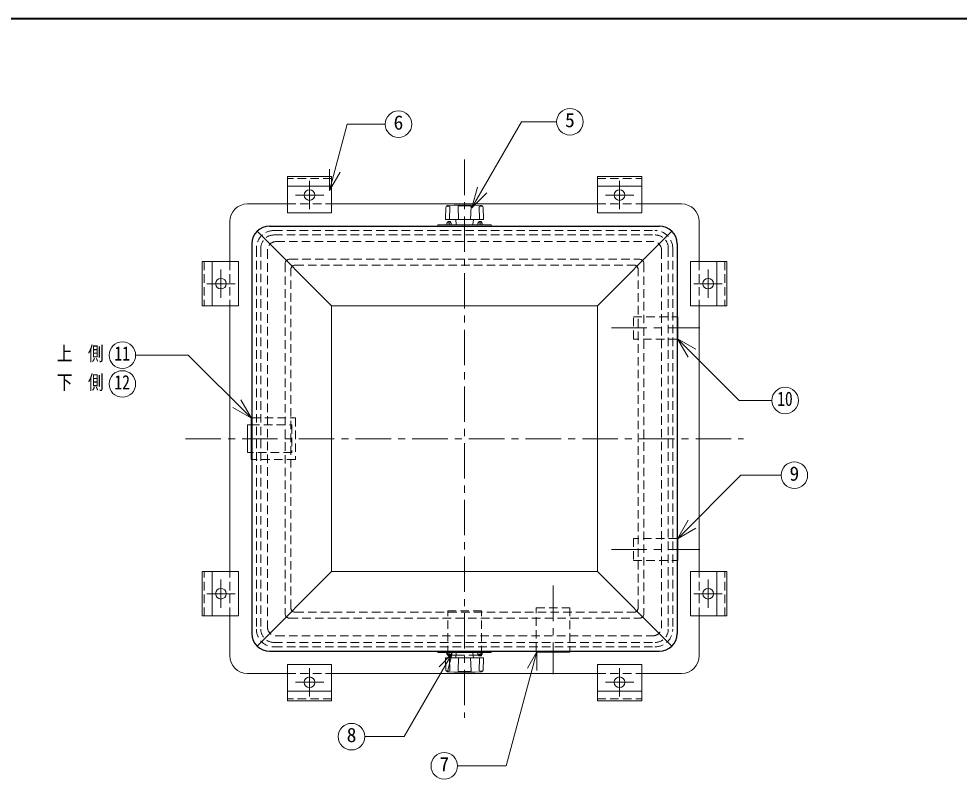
# Model space of a CAD drawing. Units: millimetres at full size, sheet at 1:8; details may follow other scales. Extents: x -1668 to 1572, y -1121 to 1127.
# Drawn here: x -551 to 511, y 268 to 1127 of the extents above; entities that cross this region are included whole.
import ezdxf
from ezdxf.enums import TextEntityAlignment as Align

# ---------------------------------------------------------------- set-up
doc = ezdxf.new("R2010")
doc.units = ezdxf.units.MM
doc.header["$LTSCALE"] = 8
doc.linetypes.add('CHAIN1', pattern=[8, 5, -1, 1, -1])
doc.linetypes.add('DASHED1', pattern=[1.8, 1.2, -0.6])
doc.layers.add('0-0_ﾚｲﾔ1', color=7, linetype='Continuous', lineweight=18)
doc.styles.add('ＭＳ ゴシック', font='')
doc.styles.get('ＭＳ ゴシック').set_extended_font_data('MS Gothic')

msp = doc.modelspace()

# ---------------------------------------------------------------- linework, layer by layer
at = {"layer": '0-0_ﾚｲﾔ1', "color": 1, "lineweight": 40}
msp.add_line((1572.491, 1126.669), (-1667.509, 1126.669), dxfattribs=at)
at = {"layer": '0-0_ﾚｲﾔ1'}
for p, q in [((-39.22, 913.352), (16.845, 1010.46)), ((16.845, 1010.46), (56.496, 1010.46)), ((-200.015, 932.91), (-179.973, 1007.707)), ((-179.973, 1007.707), (-137.099, 1007.707)), ((-200.015, 932.91), (-200.015, 956.91)), ((-200.015, 932.91), (-188.015, 953.694)), ((-247.509, 937.638), (-247.509, 907.669)), ((-197.509, 937.638), (-247.509, 937.638)), ((-197.509, 937.638), (-197.509, 907.669)), ((-39.22, 913.352), (-33.009, 936.534)), ((102.491, 937.638), (102.491, 907.669)), ((102.491, 937.638), (152.491, 937.638)), ((152.491, 937.638), (152.491, 907.669)), ((-39.22, 913.352), (-22.25, 930.323)), ((-68.972, 900.685), (-68.548, 913.833)), ((-59.272, 916.155), (-66.654, 915.766)), ((-64.443, 900.169), (-63.959, 914.716)), ((-58.745, 916.169), (-36.272, 916.169)), ((-54.363, 900.169), (-54.848, 914.716)), ((-40.654, 900.169), (-40.169, 914.716)), ((-35.745, 916.155), (-28.363, 915.766)), ((-30.574, 900.169), (-31.059, 914.716)), ((-26.046, 900.685), (-26.469, 913.833)), ((-197.509, 907.669), (-247.509, 907.669)), ((102.491, 907.669), (152.491, 907.669)), ((-17.509, 894.169), (-77.509, 894.169)), ((-77.509, 892.669), (-77.509, 894.169)), ((-68.472, 900.169), (-26.545, 900.169)), ((-67.509, 896.169), (-67.509, 894.169)), ((-62.509, 896.169), (-67.509, 896.169)), ((-66.509, 897.679), (-63.509, 897.679)), ((-66.509, 896.169), (-66.509, 897.679)), ((-65.009, 896.169), (-65.009, 894.169)), ((-63.509, 896.169), (-63.509, 897.679)), ((-62.509, 896.169), (-62.509, 894.169)), ((-57.047, 894.628), (-57.509, 900.169)), ((-37.97, 894.628), (-37.509, 900.169)), ((-32.509, 896.169), (-32.509, 894.169)), ((-32.509, 896.169), (-27.509, 896.169)), ((-31.509, 896.169), (-31.509, 897.679)), ((-28.509, 897.679), (-31.509, 897.679)), ((-30.009, 896.169), (-30.009, 894.169)), ((-28.509, 896.169), (-28.509, 897.679)), ((-27.509, 896.169), (-27.509, 894.169)), ((-17.509, 892.669), (-17.509, 894.169)), ((-332.477, 852.669), (-302.509, 852.669)), ((-302.509, 852.669), (-302.509, 802.669)), ((207.491, 852.669), (207.491, 802.669)), ((237.46, 852.669), (207.491, 852.669)), ((193.23, 790.169), (192.491, 790.169)), ((193.23, 765.169), (193.23, 790.169)), ((192.491, 765.169), (193.23, 765.169)), ((192.9, 765.548), (262.599, 695.849)), ((192.9, 765.548), (204.9, 744.764)), ((192.9, 765.548), (213.685, 753.548)), ((-359.39, 746.948), (-418.786, 746.948)), ((-288.183, 675.74), (-359.39, 746.948)), ((-288.183, 675.74), (-300.183, 696.525)), ((299.429, 695.849), (262.599, 695.849)), ((-288.183, 675.74), (-308.968, 687.74)), ((-288.418, 676.169), (-288.418, 629.169)), ((-287.509, 676.169), (-288.418, 676.169)), ((-288.418, 629.169), (-287.509, 629.169)), ((192.9, 539.79), (264.483, 611.373)), ((264.483, 611.373), (309.828, 611.373)), ((192.9, 539.79), (204.9, 560.575)), ((192.9, 539.79), (213.685, 551.79)), ((192.491, 540.169), (193.23, 540.169)), ((193.23, 540.169), (193.23, 515.169)), ((193.23, 515.169), (192.491, 515.169)), ((-302.509, 452.669), (-302.509, 502.669)), ((207.491, 452.669), (207.491, 502.669)), ((-332.477, 452.669), (-302.509, 452.669)), ((237.46, 452.669), (207.491, 452.669)), ((-61.48, 410.077), (-115.625, 316.295)), ((-77.509, 412.669), (-77.509, 411.169)), ((-17.509, 411.169), (-77.509, 411.169)), ((-61.48, 410.077), (-76.329, 395.227)), ((-68.972, 404.653), (-68.548, 391.505)), ((-68.472, 405.169), (-26.545, 405.169)), ((-67.509, 409.169), (-67.509, 411.169)), ((-62.509, 409.169), (-67.509, 409.169)), ((-61.48, 410.077), (-66.915, 389.792)), ((-66.509, 409.169), (-66.509, 407.659)), ((-66.509, 407.659), (-63.509, 407.659)), ((-65.009, 409.169), (-65.009, 411.169)), ((-64.443, 405.169), (-63.959, 390.622)), ((-63.509, 409.169), (-63.509, 407.659)), ((-62.509, 409.169), (-62.509, 411.169)), ((-57.047, 410.711), (-57.509, 405.169)), ((-54.363, 405.169), (-54.848, 390.622)), ((-40.654, 405.169), (-40.169, 390.622)), ((-37.97, 410.711), (-37.509, 405.169)), ((-32.509, 409.169), (-32.509, 411.169)), ((-32.509, 409.169), (-27.509, 409.169)), ((-31.509, 409.169), (-31.509, 407.659)), ((-28.509, 407.659), (-31.509, 407.659)), ((-30.574, 405.169), (-31.059, 390.622)), ((-30.009, 409.169), (-30.009, 411.169)), ((-28.509, 409.169), (-28.509, 407.659)), ((-27.509, 409.169), (-27.509, 411.169)), ((-26.046, 404.653), (-26.469, 391.505)), ((-17.509, 412.669), (-17.509, 411.169)), ((34.003, 411.979), (-0.482, 283.278)), ((34.003, 411.979), (23.503, 393.792)), ((33.491, 411.76), (33.491, 412.669)), ((71.491, 411.76), (33.491, 411.76)), ((34.003, 411.979), (34.003, 390.979)), ((71.491, 412.669), (71.491, 411.76)), ((-197.509, 397.669), (-247.509, 397.669)), ((-247.509, 367.701), (-247.509, 397.669)), ((-197.509, 367.701), (-197.509, 397.669)), ((102.491, 397.669), (152.491, 397.669)), ((102.491, 367.701), (102.491, 397.669)), ((152.491, 367.701), (152.491, 397.669)), ((-59.272, 389.183), (-66.654, 389.572)), ((-58.745, 389.169), (-36.272, 389.169)), ((-35.745, 389.183), (-28.363, 389.572)), ((-197.509, 367.701), (-247.509, 367.701)), ((102.491, 367.701), (152.491, 367.701)), ((-115.625, 316.295), (-160.055, 316.295)), ((-0.482, 283.278), (-55.344, 283.278))]:
    msp.add_line(p, q, dxfattribs=at)
at = {"layer": '0-0_ﾚｲﾔ1', "color": 4, "linetype": 'CHAIN1', "lineweight": 9}
for p, q in [((-47.509, 967.669), (-47.509, 337.669)), ((-222.509, 911.669), (-222.509, 943.669)), ((127.491, 911.669), (127.491, 943.669)), ((-238.509, 927.669), (-206.509, 927.669)), ((143.491, 927.669), (111.491, 927.669)), ((-322.509, 811.669), (-322.509, 843.669)), ((227.491, 811.669), (227.491, 843.669)), ((-338.509, 827.669), (-306.509, 827.669)), ((243.491, 827.669), (211.491, 827.669)), ((118.23, 777.669), (218.23, 777.669)), ((-362.509, 652.669), (267.491, 652.669)), ((118.23, 527.669), (218.23, 527.669)), ((-322.509, 493.669), (-322.509, 461.669)), ((227.491, 493.669), (227.491, 461.669)), ((52.491, 486.76), (52.491, 386.76)), ((-338.509, 477.669), (-306.509, 477.669)), ((243.491, 477.669), (211.491, 477.669)), ((-222.509, 393.669), (-222.509, 361.669)), ((127.491, 393.669), (127.491, 361.669)), ((-238.509, 377.669), (-206.509, 377.669)), ((143.491, 377.669), (111.491, 377.669))]:
    msp.add_line(p, q, dxfattribs=at)
at = {"layer": '0-0_ﾚｲﾔ1', "color": 4, "lineweight": 9}
for p, q in [((-247.509, 948.725), (-247.509, 937.638)), ((-197.509, 948.725), (-247.509, 948.725)), ((-197.509, 948.725), (-197.509, 937.638)), ((102.491, 948.725), (152.491, 948.725)), ((102.491, 948.725), (102.491, 937.638)), ((152.491, 948.725), (152.491, 937.638)), ((-247.509, 917.669), (-292.509, 917.669)), ((102.491, 917.669), (-197.509, 917.669)), ((197.491, 917.669), (152.491, 917.669)), ((-312.509, 897.669), (-312.509, 852.669)), ((217.491, 852.669), (217.491, 897.669)), ((-197.509, 802.669), (-281.651, 886.811)), ((102.491, 802.669), (186.633, 886.811)), ((-343.564, 852.669), (-343.564, 802.669)), ((-343.564, 852.669), (-332.477, 852.669)), ((248.547, 852.669), (237.46, 852.669)), ((248.547, 852.669), (248.547, 802.669)), ((-343.564, 802.669), (-332.477, 802.669)), ((-312.509, 802.669), (-312.509, 502.669)), ((102.491, 802.669), (-197.509, 802.669)), ((102.491, 502.669), (102.491, 802.669)), ((217.491, 502.669), (217.491, 802.669)), ((248.547, 802.669), (237.46, 802.669)), ((-292.446, 668.169), (-292.446, 637.169)), ((-288.418, 668.169), (-292.446, 668.169)), ((-292.446, 637.169), (-288.418, 637.169)), ((-343.564, 502.669), (-332.477, 502.669)), ((-343.564, 452.669), (-343.564, 502.669)), ((-197.509, 502.669), (102.491, 502.669)), ((102.491, 502.669), (186.633, 418.527)), ((248.547, 502.669), (237.46, 502.669)), ((248.547, 452.669), (248.547, 502.669)), ((-343.564, 452.669), (-332.477, 452.669)), ((-312.509, 407.669), (-312.509, 452.669)), ((217.491, 452.669), (217.491, 407.669)), ((248.547, 452.669), (237.46, 452.669)), ((-63.509, 408.408), (-57.239, 408.408)), ((-37.779, 408.408), (-31.509, 408.408)), ((-247.509, 387.669), (-292.509, 387.669)), ((102.491, 387.669), (-197.509, 387.669)), ((197.491, 387.669), (152.491, 387.669)), ((-247.509, 356.613), (-247.509, 367.701)), ((-197.509, 356.613), (-197.509, 367.701)), ((102.491, 356.613), (102.491, 367.701)), ((152.491, 356.613), (152.491, 367.701)), ((-197.509, 356.613), (-247.509, 356.613)), ((102.491, 356.613), (152.491, 356.613))]:
    msp.add_line(p, q, dxfattribs=at)
at = {"layer": '0-0_ﾚｲﾔ1', "color": 4, "linetype": 'DASHED1', "lineweight": 9}
for p, q in [((-197.509, 946.489), (-247.509, 946.489)), ((102.491, 946.489), (152.491, 946.489)), ((-247.509, 917.669), (-197.509, 917.669)), ((-22.509, 917.669), (-72.509, 917.669)), ((102.491, 917.669), (152.491, 917.669)), ((-262.53, 882.669), (167.513, 882.669)), ((-260.037, 875.197), (165.019, 875.197)), ((-277.53, 867.669), (-277.53, 437.669)), ((-270.037, 865.197), (-270.037, 440.141)), ((175.019, 865.197), (175.019, 440.141)), ((182.513, 867.669), (182.513, 437.669)), ((-341.328, 852.669), (-341.328, 802.669)), ((-312.509, 852.669), (-312.509, 802.669)), ((-250.037, 850.197), (-250.037, 455.141)), ((-245.037, 855.197), (150.019, 855.197)), ((155.019, 850.197), (155.019, 455.141)), ((217.491, 852.669), (217.491, 802.669)), ((246.311, 852.669), (246.311, 802.669)), ((-243.509, 461.669), (-243.509, 843.669)), ((-238.509, 848.669), (143.491, 848.669)), ((148.491, 461.669), (148.491, 843.669)), ((143.23, 765.169), (143.23, 790.169)), ((143.23, 790.169), (192.491, 790.169)), ((192.491, 765.169), (143.23, 765.169)), ((-287.509, 676.169), (-238.418, 676.169)), ((-238.418, 676.169), (-238.418, 629.169)), ((-288.418, 668.169), (-242.446, 668.169)), ((-242.446, 668.169), (-242.446, 637.169)), ((-242.446, 637.169), (-288.418, 637.169)), ((-238.418, 629.169), (-287.509, 629.169)), ((143.23, 540.169), (143.23, 515.169)), ((192.491, 540.169), (143.23, 540.169)), ((143.23, 515.169), (192.491, 515.169)), ((-341.328, 452.669), (-341.328, 502.669)), ((-312.509, 452.669), (-312.509, 502.669)), ((217.491, 452.669), (217.491, 502.669)), ((246.311, 452.669), (246.311, 502.669)), ((-238.509, 456.669), (143.491, 456.669)), ((-66.509, 458.408), (-28.509, 458.408)), ((-66.509, 409.169), (-66.509, 458.408)), ((-28.509, 409.169), (-28.509, 458.408)), ((33.491, 461.76), (71.491, 461.76)), ((33.491, 412.669), (33.491, 461.76)), ((71.491, 461.76), (71.491, 412.669)), ((-245.037, 450.141), (150.019, 450.141)), ((-260.037, 430.141), (165.019, 430.141)), ((-262.53, 422.669), (167.513, 422.669)), ((-66.509, 408.408), (-63.509, 408.408)), ((-57.239, 408.408), (-37.779, 408.408)), ((-31.509, 408.408), (-28.509, 408.408)), ((-247.509, 387.669), (-197.509, 387.669)), ((-22.509, 387.669), (-72.509, 387.669)), ((102.491, 387.669), (152.491, 387.669)), ((-197.509, 358.85), (-247.509, 358.85)), ((102.491, 358.85), (152.491, 358.85))]:
    msp.add_line(p, q, dxfattribs=at)
at = {"layer": '0-0_ﾚｲﾔ1', "color": 5, "lineweight": 25}
for p, q in [((-267.509, 892.669), (172.491, 892.669)), ((-287.509, 872.669), (-287.509, 432.669)), ((192.491, 872.669), (192.491, 432.669)), ((-267.509, 412.669), (172.491, 412.669))]:
    msp.add_line(p, q, dxfattribs=at)
at = {"layer": '0-0_ﾚｲﾔ1', "linetype": 'DASHED1'}
for p, q in [((-262.509, 887.669), (167.491, 887.669)), ((-282.509, 867.669), (-282.509, 437.669)), ((187.491, 867.669), (187.491, 437.669)), ((-262.509, 417.669), (167.491, 417.669))]:
    msp.add_line(p, q, dxfattribs=at)
at = {"layer": '0-0_ﾚｲﾔ1'}
for points in [[(-332.477, 852.669), (-332.477, 802.669), (-302.509, 802.669)], [(237.46, 852.669), (237.46, 802.669), (207.491, 802.669)], [(-332.477, 452.669), (-332.477, 502.669), (-302.509, 502.669)], [(237.46, 452.669), (237.46, 502.669), (207.491, 502.669)]]:
    msp.add_lwpolyline(points, dxfattribs=at)
at = {"layer": '0-0_ﾚｲﾔ1', "color": 4, "lineweight": 9}
msp.add_lwpolyline([(-197.509, 802.669), (-197.509, 502.669), (-281.651, 418.527)], dxfattribs=at)
at = {"layer": '0-0_ﾚｲﾔ1'}
for centre, radius in [((-122.099, 1007.707), 15), ((71.496, 1010.46), 15), ((-222.509, 927.669), 6), ((127.491, 927.669), 6), ((-322.509, 827.669), 6), ((227.491, 827.669), 6), ((-433.786, 746.948), 15), ((-433.786, 714.448), 15), ((314.429, 695.849), 15), ((324.828, 611.373), 15), ((-322.509, 477.669), 6), ((227.491, 477.669), 6), ((-222.509, 377.669), 6), ((127.491, 377.669), 6), ((-175.055, 316.295), 15), ((-70.344, 283.278), 15)]:
    msp.add_circle(centre, radius, dxfattribs=at)
at = {"layer": '0-0_ﾚｲﾔ1', "color": 4, "lineweight": 9}
for centre, start, end in [((-292.509, 897.669), 90, 180), ((197.491, 897.669), 0, 90), ((-292.509, 407.669), 180, 270), ((197.491, 407.669), 270, 0)]:
    msp.add_arc(centre, 20, start, end, dxfattribs=at)
at = {"layer": '0-0_ﾚｲﾔ1'}
for centre, radius, start, end in [((-66.549, 913.769), 2, 93.01913, 178.15415), ((-67.013, 913.1), 2.072, 93.02757, 128.73305), ((-66.933, 905.212), 9.959, 72.62002, 91.09064), ((-58.745, 906.169), 10, 90, 93.01913), ((-54.348, 914.733), 0.5, 97.29873, 181.90915), ((-47.509, 861.333), 54.337, 82.70127, 97.29873), ((-40.669, 914.733), 0.5, 358.09085, 82.70127), ((-36.272, 906.169), 10, 86.98087, 90), ((-28.084, 905.212), 9.959, 88.90936, 107.37998), ((-28.468, 913.769), 2, 1.84585, 86.98087), ((-28.004, 913.1), 2.072, 51.26695, 86.97243), ((-68.472, 900.669), 0.5, 178.15415, 270), ((-56.549, 894.669), 0.5, 184.76364, 270), ((-38.469, 894.669), 0.5, 270, 355.23636), ((-26.545, 900.669), 0.5, 270, 1.84585), ((-68.472, 404.669), 0.5, 90, 181.84585), ((-56.549, 410.669), 0.5, 90, 175.23636), ((-38.469, 410.669), 0.5, 4.76364, 90), ((-26.545, 404.669), 0.5, 358.15415, 90), ((-66.549, 391.57), 2, 181.84585, 266.98087), ((-67.013, 392.239), 2.072, 231.26695, 266.97243), ((-66.933, 400.126), 9.959, 268.90936, 287.37998), ((-58.745, 399.169), 10, 266.98087, 270), ((-54.348, 390.605), 0.5, 178.09085, 262.70127), ((-47.509, 444.006), 54.337, 262.70127, 277.29873), ((-40.669, 390.605), 0.5, 277.29873, 1.90915), ((-36.272, 399.169), 10, 270, 273.01913), ((-28.084, 400.126), 9.959, 252.62002, 271.09064), ((-28.468, 391.57), 2, 273.01913, 358.15415), ((-28.004, 392.239), 2.072, 273.02757, 308.73305)]:
    msp.add_arc(centre, radius, start, end, dxfattribs=at)
at = {"layer": '0-0_ﾚｲﾔ1', "color": 5, "lineweight": 25}
for centre, start, end in [((-267.509, 872.669), 90, 180), ((172.491, 872.669), 0, 90), ((-267.509, 432.669), 180, 270), ((172.491, 432.669), 270, 0)]:
    msp.add_arc(centre, 20, start, end, dxfattribs=at)
at = {"layer": '0-0_ﾚｲﾔ1', "linetype": 'DASHED1'}
for centre, start, end in [((-262.509, 867.669), 90, 180), ((167.491, 867.669), 0, 90), ((-262.509, 437.669), 180, 270), ((167.491, 437.669), 270, 0)]:
    msp.add_arc(centre, 20, start, end, dxfattribs=at)
at = {"layer": '0-0_ﾚｲﾔ1', "color": 4, "linetype": 'DASHED1', "lineweight": 9}
for centre, radius, start, end in [((-262.53, 867.669), 15, 90, 180), ((167.513, 867.669), 15, 0, 90), ((-260.037, 865.197), 10, 90, 180), ((165.019, 865.197), 10, 0, 90), ((-245.037, 850.197), 5, 90, 180), ((150.019, 850.197), 5, 0, 90), ((-238.509, 843.669), 5, 90, 180), ((143.491, 843.669), 5, 0, 90), ((-238.509, 461.669), 5, 180, 270), ((143.491, 461.669), 5, 270, 0), ((-245.037, 455.141), 5, 180, 270), ((150.019, 455.141), 5, 270, 0), ((-262.53, 437.669), 15, 180, 270), ((-260.037, 440.141), 10, 180, 270), ((165.019, 440.141), 10, 270, 0), ((167.513, 437.669), 15, 270, 0)]:
    msp.add_arc(centre, radius, start, end, dxfattribs=at)

# ---------------------------------------------------------------- texts
at = {"layer": '0-0_ﾚｲﾔ1', "style": 'ＭＳ ゴシック'}
for s, p in [('5', (65.996, 999.46)), ('6', (-127.599, 996.707)), ('9', (319.328, 600.373)), ('8', (-180.555, 305.295)), ('7', (-75.844, 272.278))]:
    msp.add_text(s, height=16.13, dxfattribs=at).set_placement(p, align=Align.BOTTOM_LEFT)
at = {"layer": '0-0_ﾚｲﾔ1', "style": 'ＭＳ ゴシック', "width": 0.8}
for s, p in [('上\u3000側', (-507.786, 735.948)), ('11', (-442.786, 735.948)), ('下\u3000側', (-507.786, 703.448)), ('12', (-442.786, 703.448)), ('10', (305.429, 684.849))]:
    msp.add_text(s, height=16.13, dxfattribs=at).set_placement(p, align=Align.BOTTOM_LEFT)

doc.saveas('drawing.dxf')
